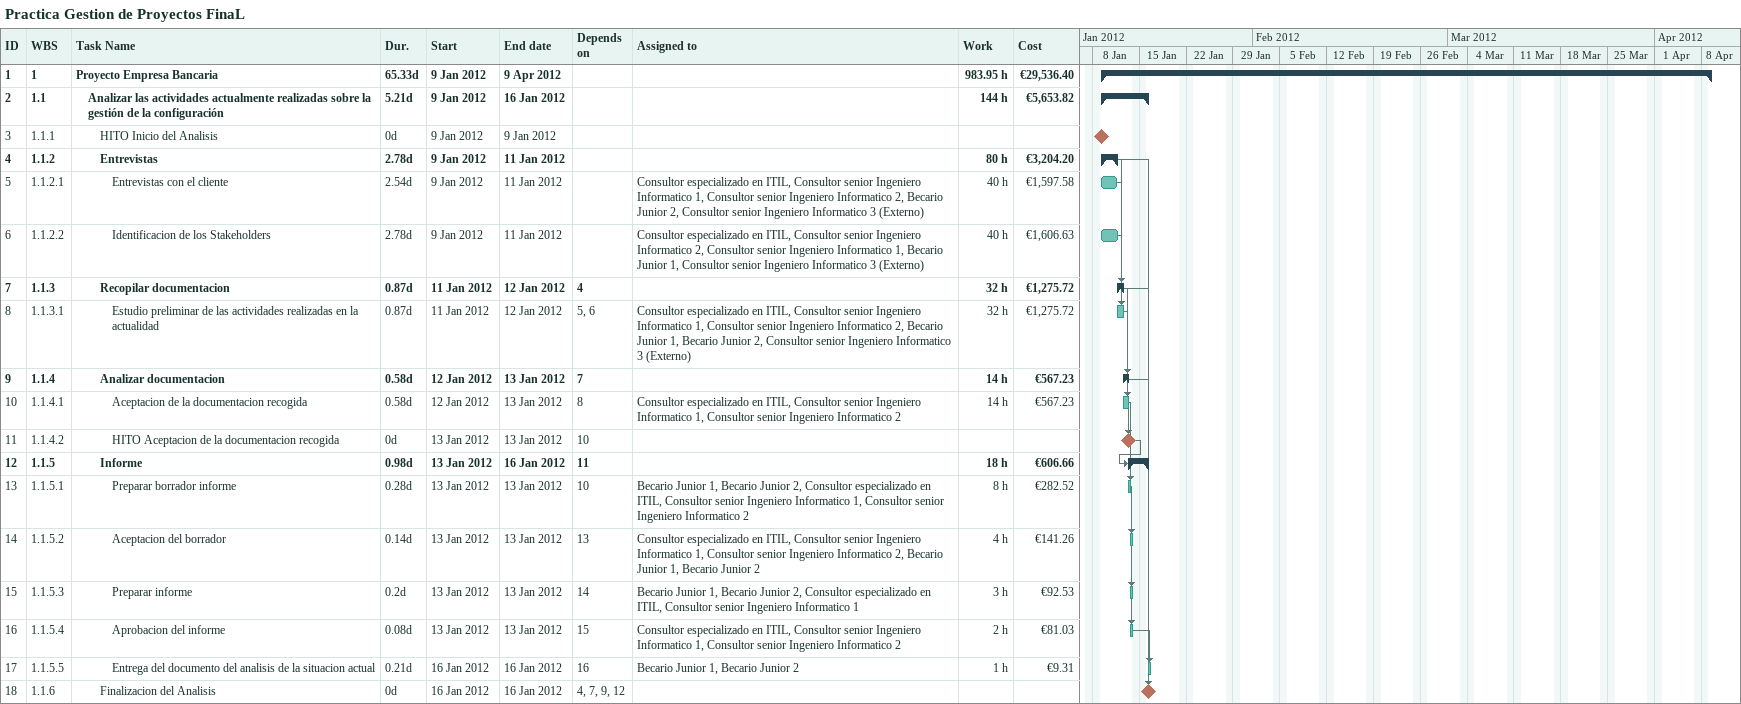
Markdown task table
Practica Gestion de Proyectos FinaL

| ID | WBS | Task | Duration | Start | Finish | Predecessors | Resources | Work (h) | Cost (€) |
|---|---|---|---|---|---|---|---|---|---|
| 1 | 1 | **Proyecto Empresa Bancaria** | 65.33d | 2012-01-09 | 2012-04-09 |  |  | 983.95 | 29536.40 |
| 2 | 1.1 | **Analizar las actividades actualmente realizadas sobre la gestión de la configuración** | 5.21d | 2012-01-09 | 2012-01-16 |  |  | 144 | 5653.82 |
| 3 | 1.1.1 | HITO Inicio del Analisis | 0d | 2012-01-09 | 2012-01-09 |  |  |  |  |
| 4 | 1.1.2 | **Entrevistas** | 2.78d | 2012-01-09 | 2012-01-11 |  |  | 80 | 3204.20 |
| 5 | 1.1.2.1 | Entrevistas con el cliente | 2.54d | 2012-01-09 | 2012-01-11 |  | Consultor especializado en ITIL, Consultor senior Ingeniero Informatico 1, Consultor senior Ingeniero Informatico 2, Becario Junior 2, Consultor senior Ingeniero Informatico 3 (Externo) | 40 | 1597.58 |
| 6 | 1.1.2.2 | Identificacion de los Stakeholders | 2.78d | 2012-01-09 | 2012-01-11 |  | Consultor especializado en ITIL, Consultor senior Ingeniero Informatico 2, Consultor senior Ingeniero Informatico 1, Becario Junior 1, Consultor senior Ingeniero Informatico 3 (Externo) | 40 | 1606.63 |
| 7 | 1.1.3 | **Recopilar documentacion** | 0.87d | 2012-01-11 | 2012-01-12 | 4 |  | 32 | 1275.72 |
| 8 | 1.1.3.1 | Estudio preliminar de las actividades realizadas en la actualidad | 0.87d | 2012-01-11 | 2012-01-12 | 5, 6 | Consultor especializado en ITIL, Consultor senior Ingeniero Informatico 1, Consultor senior Ingeniero Informatico 2, Becario Junior 1, Becario Junior 2, Consultor senior Ingeniero Informatico 3 (Externo) | 32 | 1275.72 |
| 9 | 1.1.4 | **Analizar documentacion** | 0.58d | 2012-01-12 | 2012-01-13 | 7 |  | 14 | 567.23 |
| 10 | 1.1.4.1 | Aceptacion de la documentacion recogida | 0.58d | 2012-01-12 | 2012-01-13 | 8 | Consultor especializado en ITIL, Consultor senior Ingeniero Informatico 1, Consultor senior Ingeniero Informatico 2 | 14 | 567.23 |
| 11 | 1.1.4.2 | HITO Aceptacion de la documentacion recogida | 0d | 2012-01-13 | 2012-01-13 | 10 |  |  |  |
| 12 | 1.1.5 | **Informe** | 0.98d | 2012-01-13 | 2012-01-16 | 11 |  | 18 | 606.66 |
| 13 | 1.1.5.1 | Preparar borrador informe | 0.28d | 2012-01-13 | 2012-01-13 | 10 | Becario Junior 1, Becario Junior 2, Consultor especializado en ITIL, Consultor senior Ingeniero Informatico 1, Consultor senior Ingeniero Informatico 2 | 8 | 282.52 |
| 14 | 1.1.5.2 | Aceptacion del borrador | 0.14d | 2012-01-13 | 2012-01-13 | 13 | Consultor especializado en ITIL, Consultor senior Ingeniero Informatico 1, Consultor senior Ingeniero Informatico 2, Becario Junior 1, Becario Junior 2 | 4 | 141.26 |
| 15 | 1.1.5.3 | Preparar informe | 0.2d | 2012-01-13 | 2012-01-13 | 14 | Becario Junior 1, Becario Junior 2, Consultor especializado en ITIL, Consultor senior Ingeniero Informatico 1 | 3 | 92.53 |
| 16 | 1.1.5.4 | Aprobacion del informe | 0.08d | 2012-01-13 | 2012-01-13 | 15 | Consultor especializado en ITIL, Consultor senior Ingeniero Informatico 1, Consultor senior Ingeniero Informatico 2 | 2 | 81.03 |
| 17 | 1.1.5.5 | Entrega del documento del analisis de la situacion actual | 0.21d | 2012-01-16 | 2012-01-16 | 16 | Becario Junior 1, Becario Junior 2 | 1 | 9.31 |
| 18 | 1.1.6 | Finalizacion del Analisis | 0d | 2012-01-16 | 2012-01-16 | 4, 7, 9, 12 |  |  |  |
